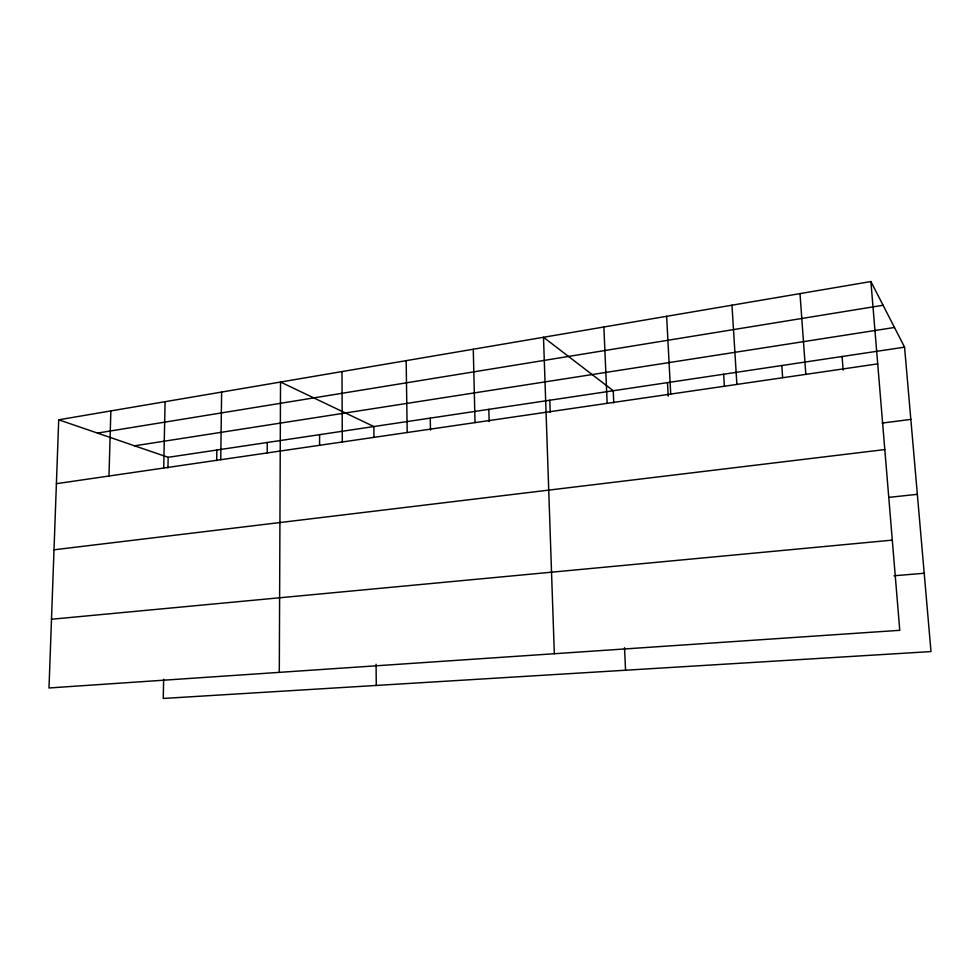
<?xml version="1.0" encoding="UTF-8"?>
<svg xmlns="http://www.w3.org/2000/svg" width="980" height="980" viewBox="0 0 980 980"><rect width="100%" height="100%" fill="white"/><g stroke="black" fill="none" stroke-linecap="round" stroke-linejoin="round"><path stroke-width="1.47" d="M279.3 672.366L280.525 382.041L373.87 426.545L373.968 437.092M267.197 453.189L267.271 442.495M220.745 459.718L221.615 392.061M216.69 460.551L216.825 450.041M163.709 468.036L165.093 401.678M163.648 679.312L163.256 698.458L931 651.577L904.565 347.165L870.902 281.542L58.714 419.795L49 687.972L899.763 630.312L870.902 281.542M167.948 467.926L168.156 457.317L58.714 419.795M108.976 476.023L110.85 410.914M97.486 433.087L883.066 305.258M134.603 445.814L894.458 327.479M168.156 457.317L904.565 347.165M56.399 483.691L877.725 363.874M882.221 423.066L910.837 419.391M54.01 549.805L884.805 449.575M889.044 497.35L917.341 494.324M51.487 619.25L892.302 540.127M894.03 575.774L924.201 573.251M842.077 356.512L843.143 370.109M799.999 293.608L805.83 374.36M781.82 365.528L782.653 377.668M731.974 305.197L736.886 384.417M723.669 374.225L724.404 386.438M666.645 316.307L670.724 394.07M667.503 382.629L668.201 396.141M613.762 402.829L613.235 390.738L543.496 337.267L554.325 653.721M624.554 647.707L625.546 670.234M603.876 326.989L607.159 403.344M549.792 400.232L550.221 412.372M488.849 409.346L489.167 421.547M473.279 349.223L475.031 422.613M430.257 418.117L430.465 430.085M406.173 360.652L407.19 432.511M376.075 664.269L376.271 685.449M341.983 371.567L342.314 441.98M319.578 434.667L319.59 445.288"/></g></svg>
